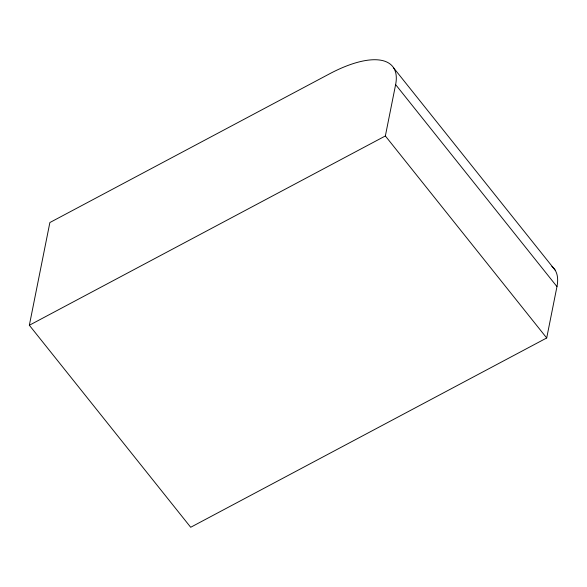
<?xml version="1.0" encoding="UTF-8"?>
<svg xmlns="http://www.w3.org/2000/svg" width="587" height="587" viewBox="0 0 587 587"><rect width="100%" height="100%" fill="white"/><g stroke="black" fill="none" stroke-linecap="round" stroke-linejoin="round"><path stroke-width="0.88" d="M29.35 325.257L49.873 222.539L329.593 73.808A93.898 37.289 -38.6 0 1 395.623 84.601L556.96 286.617L546.702 337.973L190.694 527.273L29.35 325.257L385.358 135.964L395.623 84.601M393.738 68.033L555.082 270.049M385.358 135.964L546.702 337.973M551.875 266.373A93.898 37.289 -38.6 0 1 556.96 286.617"/></g></svg>
